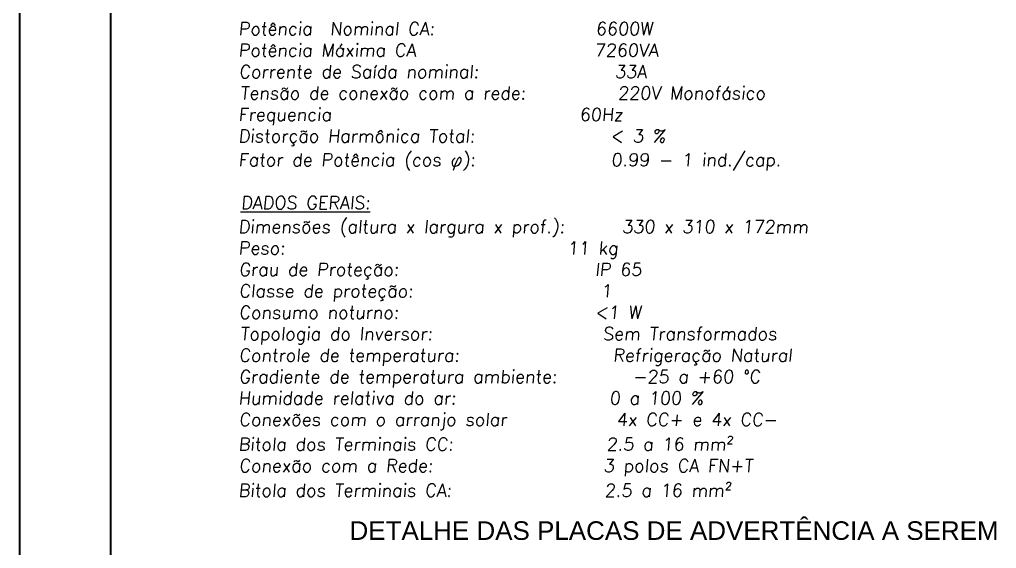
# Model space of a CAD drawing. Header units: metres. Extents: x 95 to 20660, y -9458 to 7254.
# Drawn here: x 94.6 to 362.7, y -7896.1 to -7750.9 of the extents above; entities that cross this region are included whole.
import ezdxf

# ---------------------------------------------------------------- set-up
doc = ezdxf.new("R2010")
doc.units = ezdxf.units.M
doc.layers.add('N', color=2, linetype='Continuous')
for name, color, linetype, lineweight in [('PRANCHA EXT', 7, 'Continuous', 40), ('PRANCHA INT', 7, 'Continuous', 40), ('TEXTO QCARGAS 1', 7, 'Continuous', 15)]:
    doc.layers.add(name, color=color, linetype=linetype, lineweight=lineweight)
doc.styles.add('ROMANS', font='romans.shx', dxfattribs={"width": 0.87})
doc.styles.add('Style-Arial', font='arial.ttf')

msp = doc.modelspace()

# ---------------------------------------------------------------- linework, layer by layer
at = {"layer": 'PRANCHA EXT'}
msp.add_line((94.61, -7450.76), (94.61, -8044.76), dxfattribs=at)
at = {"layer": 'PRANCHA INT'}
msp.add_line((119.61, -7460.76), (119.61, -8034.76), dxfattribs=at)

# ---------------------------------------------------------------- texts
at = {"layer": 'N', "color": 18, "true_color": 0x000000, "style": 'ROMANS', "oblique": 5}
for s, p in [('Potência  Nominal CA:               6600W', (154.68, -7755.16)), ('Potência Máxima CA                 7260VA', (154.68, -7761.04)), ('Corrente de Saída nominal:            33A', (154.85, -7766.93)), ('Tensão de conexão com a rede:       220V Monofásico', (155.18, -7772.81)), ('Frequencia                         60Hz', (154.68, -7778.7)), ('Distorção Harmônica Total:            < 3 %%%', (154.68, -7784.58)), ('Fator de Potência (cos φ):            0.99 - 1 ind./cap.', (154.68, -7791.14)), ('%%UDADOS GERAIS:', (155.35, -7802.91)), ('Dimensões (altura x largura x prof.):   330 x 310 x 172mm', (154.68, -7809.47)), ('Peso:                             11 kg', (154.68, -7815.35)), ('Grau de Proteção:                   IP 65', (154.85, -7821.24)), ('Classe de proteção:                  1', (154.85, -7827.12)), ('Consumo noturno:                   <1 W', (154.85, -7833.01)), ('Topologia do Inversor:                Sem Transformados', (155.18, -7838.89)), ('Controle de temperatura:              Refrigeração Natural', (154.85, -7844.78)), ('Gradiente de temperatura ambiente:     -25 a +60 °C', (154.85, -7850.66)), ('Humidade relativa do ar:              0 a 100 %%%', (154.68, -7856.55)), ('Conexões com o arranjo solar         4x CC+ e 4x CC-', (154.85, -7862.43)), ('Bitola dos Terminais CC:              2.5 a 16 mm²', (154.68, -7869.2)), ('Conexão com a Rede:                3 polos CA FN+T', (154.85, -7875.08)), ('Bitola dos Terminais CA:              2.5 a 16 mm²', (154.68, -7881.85))]:
    msp.add_text(s, height=3.531, dxfattribs=at).set_placement(p)
at = {"layer": 'TEXTO QCARGAS 1', "lineweight": 9, "style": 'Style-Arial'}
msp.add_text('DETALHE DAS PLACAS DE ADVERTÊNCIA A SEREM ', height=5.1, dxfattribs=at).set_placement((185.18, -7893.71))

doc.saveas('drawing.dxf')
